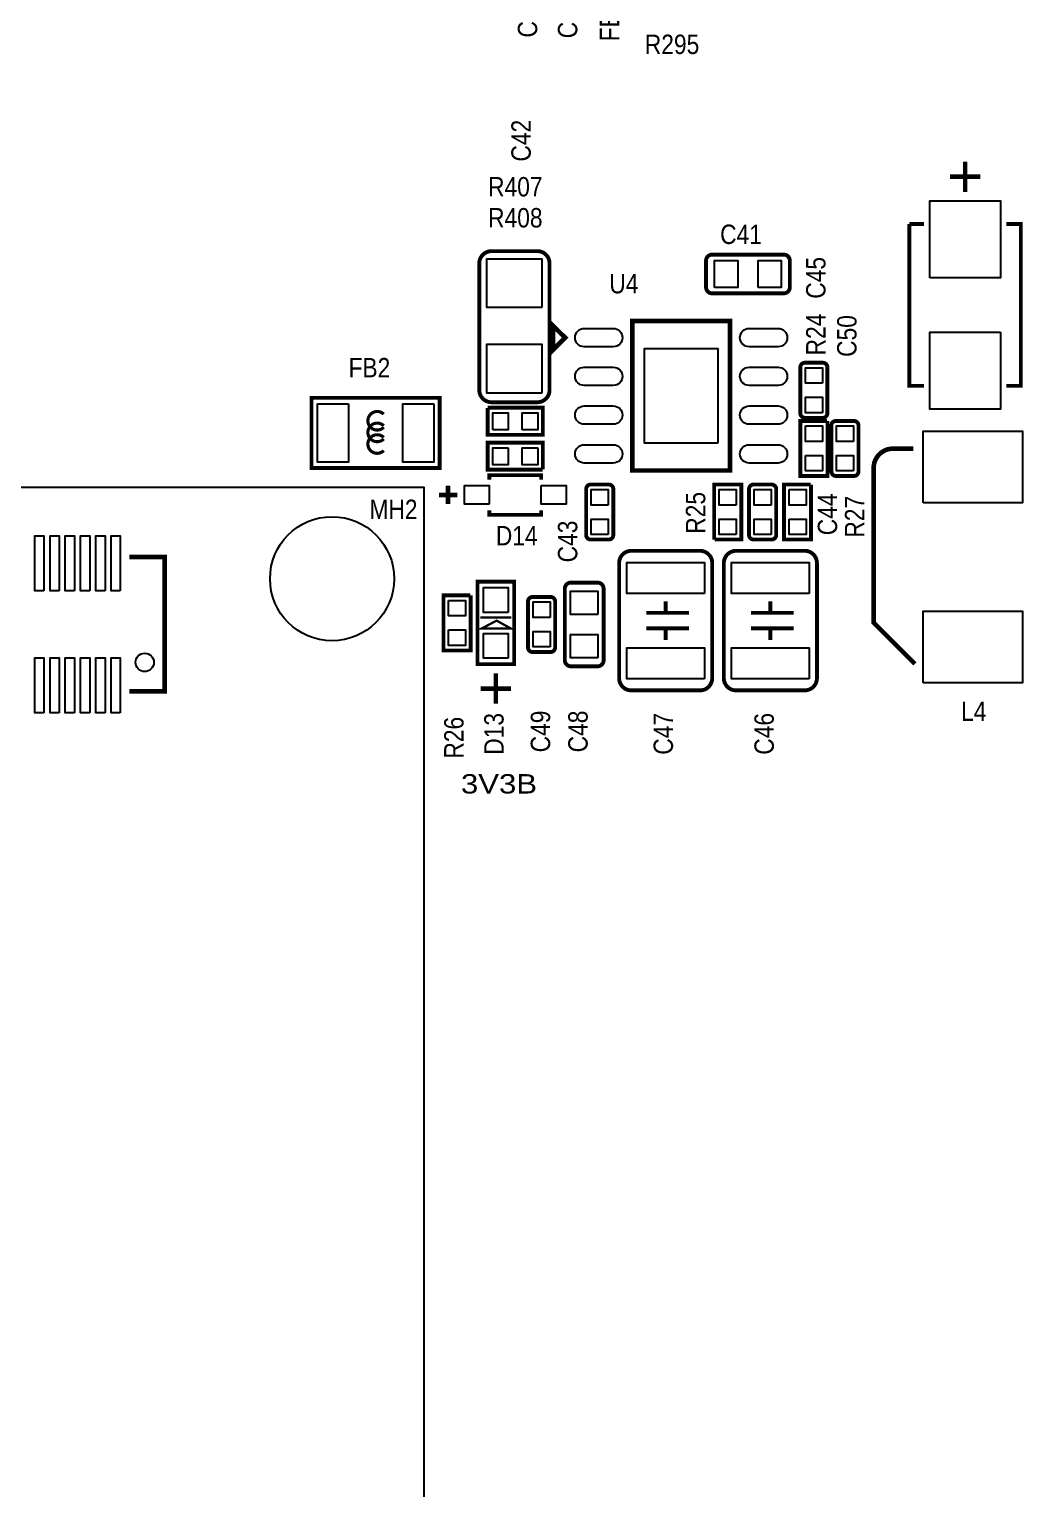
# Model space of a CAD drawing. Extents: x 0 to 228, y 0 to 175.
# Drawn here: x 144.61 to 177.15, y 81.24 to 129.05 of the extents above; entities that cross this region are included whole.
import ezdxf
from ezdxf.enums import TextEntityAlignment as Align

# ---------------------------------------------------------------- set-up
doc = ezdxf.new("R2010")
doc.units = 0
for name, color, linetype in [('BG_SILKSCREEN_TOP', 85, 'CONTINUOUS'), ('PG_SILKSCREEN_TOP', 253, 'CONTINUOUS'), ('PIN_TOP', 142, 'CONTINUOUS'), ('RD_SILKSCREEN_TOP', 142, 'CONTINUOUS')]:
    doc.layers.add(name, color=color, linetype=linetype)

msp = doc.modelspace()

# ---------------------------------------------------------------- linework, layer by layer
at = {"layer": 'BG_SILKSCREEN_TOP'}
msp.add_lwpolyline([(87.529924, 114.049048), (157.530038, 114.049048), (157.530038, 59.048904), (87.529924, 59.048904), (87.529924, 114.049048)], dxfattribs=at)
at = {"layer": 'PG_SILKSCREEN_TOP'}
for points, const_width in [([(175.26, 124.715016), (175.26, 123.715018)], 0.150114), ([(175.760126, 124.21489), (174.759874, 124.21489)], 0.150114), ([(173.43501, 122.664982), (173.43501, 117.365018), (173.90999, 117.365018)], 0.127), ([(173.90999, 122.664982), (173.43501, 122.664982)], 0.127), ([(176.61001, 117.365018), (177.08499, 117.365018), (177.08499, 122.664982), (176.61001, 122.664982)], 0.127), ([(164.361876, 114.593116), (164.361876, 119.49303), (167.562022, 119.49303), (167.562022, 114.593116), (164.361876, 114.593116)], 0.150114), ([(161.761932, 119.342916), (161.761932, 118.54307), (162.161982, 118.94312), (161.761932, 119.342916)], 0.150114), ([(158.056072, 114.723926), (158.056072, 116.974112), (153.855928, 116.974112), (153.855928, 114.673888), (158.056072, 114.673888), (158.056072, 114.723926)], 0.127), ([(159.625792, 116.648992), (161.429954, 116.648992), (161.429954, 115.761008), (159.625792, 115.761008), (159.625792, 116.637054)], 0.127), ([(170.752008, 116.216938), (170.752008, 114.414046), (169.863008, 114.414046), (169.863008, 116.216938), (170.739054, 116.216938)], 0.127), ([(161.430208, 114.618008), (159.626046, 114.618008), (159.626046, 115.505992), (161.430208, 115.505992), (161.430208, 114.629946)], 0.127), ([(159.678116, 114.292126), (159.678116, 114.441986), (161.377884, 114.441986), (161.377884, 114.292126)], 0.127), ([(158.027878, 113.792), (158.62808, 113.792)], 0.150114), ([(158.328106, 114.091974), (158.328106, 113.492026)], 0.150114), ([(167.041068, 112.332008), (167.041068, 114.1349), (167.930068, 114.1349), (167.930068, 112.332008), (167.054022, 112.332008)], 0.127), ([(170.216068, 114.1349), (170.216068, 112.332008), (169.327068, 112.332008), (169.327068, 114.1349), (170.203876, 114.1349)], 0.127), ([(159.678116, 113.291874), (159.678116, 113.142014), (161.377884, 113.142014), (161.377884, 113.291874)], 0.127), ([(147.895056, 111.756952), (149.044914, 111.756952), (149.044914, 107.35691), (147.895056, 107.35691)], 0.150114), ([(160.492948, 108.25099), (160.492948, 110.95101), (159.293052, 110.95101), (159.293052, 108.25099), (160.492948, 108.25099)], 0.127), ([(159.068008, 110.502954), (159.068008, 108.699046), (158.177992, 108.699046), (158.177992, 110.502954), (159.055054, 110.502954)], 0.127), ([(164.819076, 109.930946), (166.216076, 109.930946)], 0.127), ([(165.454076, 109.930946), (165.454076, 110.311946)], 0.127), ([(168.248076, 109.930946), (169.645076, 109.930946)], 0.127), ([(168.883076, 109.930946), (168.883076, 110.311946)], 0.127), ([(159.385, 109.779054), (160.401, 109.779054)], 0.075946), ([(159.436054, 109.422946), (159.917892, 109.676946), (160.376108, 109.422946), (159.436054, 109.422946)], 0.075946), ([(164.819076, 109.422946), (166.216076, 109.422946)], 0.127), ([(165.454076, 109.422946), (165.454076, 109.041946)], 0.127), ([(168.248076, 109.422946), (169.645076, 109.422946)], 0.127), ([(168.883076, 109.422946), (168.883076, 109.041946)], 0.127), ([(159.893, 106.951018), (159.893, 107.951016)], 0.150114), ([(160.393126, 107.45089), (159.392874, 107.45089)], 0.150114)]:
    msp.add_lwpolyline(points, dxfattribs=dict(at, const_width=const_width))
for points, const_width in [([(161.650934, 117.228874), (161.650934, 121.37898, 0.414396), (161.250884, 121.77903), (159.751014, 121.77903, 0.414347), (159.350964, 121.37898), (159.350964, 117.228874, 0.41403), (159.751014, 116.829078), (161.250884, 116.829078, 0.414078), (161.650934, 117.228874)], 0.127), ([(166.976044, 121.666), (169.319956, 121.666, -0.413978), (169.520108, 121.466102), (169.520108, 120.595898, -0.413478), (169.319956, 120.396), (166.976044, 120.396, -0.413604), (166.775892, 120.595898), (166.775892, 121.466102, -0.414105), (166.976044, 121.666)], 0.127), ([(169.861992, 116.469922), (169.861992, 117.018054), (169.861992, 117.423946), (169.861992, 117.973094, -0.415588), (170.013122, 118.122954), (170.600878, 118.122954, -0.414725), (170.750992, 117.973094), (170.750992, 116.469922, -0.415388), (170.600878, 116.320062), (170.013122, 116.320062, -0.416252), (169.861992, 116.469922)], 0.127), ([(156.221938, 116.007896, -0.414006), (155.7909, 116.007896, -0.995605), (156.221938, 116.438934)], 0.102108), ([(156.221938, 115.626896, -0.414006), (155.7909, 115.626896, -0.995605), (156.221938, 116.057934)], 0.102108), ([(170.879008, 114.563906), (170.879008, 115.113054), (170.879008, 115.518946), (170.879008, 116.067078, -0.415388), (171.029122, 116.216938), (171.616878, 116.216938, -0.416252), (171.768008, 116.067078), (171.768008, 114.563906, -0.415588), (171.616878, 114.414046), (171.029122, 114.414046, -0.414725), (170.879008, 114.563906)], 0.127), ([(156.221938, 115.245896, -0.414006), (155.7909, 115.245896, -0.995605), (156.221938, 115.676934)], 0.102108), ([(173.61408, 108.25988), (172.26407, 109.60989), (172.26407, 114.674904, -0.414359), (172.89907, 115.309904), (173.564042, 115.309904)], 0.150114), ([(162.850068, 112.482122), (162.850068, 113.03), (162.850068, 113.435892), (162.850068, 113.98504, -0.415091), (163.000944, 114.1349), (163.588954, 114.1349, -0.414725), (163.739068, 113.98504), (163.739068, 112.482122, -0.415886), (163.588954, 112.332008), (163.000944, 112.332008, -0.416251), (162.850068, 112.482122)], 0.127), ([(168.184068, 112.482122), (168.184068, 113.03), (168.184068, 113.435892), (168.184068, 113.98504, -0.415091), (168.334944, 114.1349), (168.922954, 114.1349, -0.414725), (169.073068, 113.98504), (169.073068, 112.482122, -0.415886), (168.922954, 112.332008), (168.334944, 112.332008, -0.416251), (168.184068, 112.482122)], 0.127), ([(163.930076, 110.184946), (163.930076, 111.562896, -0.414287), (164.330126, 111.962946), (166.578026, 111.962946, -0.414287), (166.978076, 111.562896), (166.978076, 107.790996, -0.414287), (166.578026, 107.390946), (164.330126, 107.390946, -0.414287), (163.930076, 107.790996), (163.930076, 110.311946)], 0.127), ([(167.359076, 110.184946), (167.359076, 111.562896, -0.414287), (167.759126, 111.962946), (170.007026, 111.962946, -0.414287), (170.407076, 111.562896), (170.407076, 107.790996, -0.414287), (170.007026, 107.390946), (167.759126, 107.390946, -0.414287), (167.359076, 107.790996), (167.359076, 110.311946)], 0.127), ([(162.152076, 108.379006), (162.152076, 110.721902, -0.414095), (162.351974, 110.922054), (163.221924, 110.922054, -0.414333), (163.422076, 110.721902), (163.422076, 108.379006, -0.414727), (163.221924, 108.179108), (162.351974, 108.179108, -0.414488), (162.152076, 108.379006)], 0.127), ([(160.945068, 108.799122), (160.945068, 109.347), (160.945068, 109.752892), (160.945068, 110.30204, -0.415091), (161.095944, 110.4519), (161.683954, 110.4519, -0.414725), (161.834068, 110.30204), (161.834068, 108.799122, -0.41655), (161.683954, 108.647992), (161.095944, 108.647992, -0.416908), (160.945068, 108.799122)], 0.127)]:
    msp.add_lwpolyline(points, format="xyb", dxfattribs=dict(at, const_width=const_width))
at = {"layer": 'PIN_TOP'}
for points in [[(174.104554, 120.907556), (174.104554, 123.422664), (176.415446, 123.422664), (176.415446, 120.907556)], [(161.402522, 119.929021), (159.59963, 119.929021), (159.59963, 121.528967), (161.402522, 121.528967)], [(167.056054, 120.5865), (167.056054, 121.4755), (167.818054, 121.4755), (167.818054, 120.5865)], [(168.477946, 120.5865), (168.477946, 121.4755), (169.239946, 121.4755), (169.239946, 120.5865)], [(176.415446, 119.122444), (176.415446, 116.607336), (174.104554, 116.607336), (174.104554, 119.122444)], [(161.402522, 117.128925), (159.59963, 117.128925), (159.59963, 118.728871), (161.402522, 118.728871)], [(167.162099, 115.492911), (164.762053, 115.492911), (164.762053, 118.592981), (167.162099, 118.592981)], [(170.586527, 117.450108), (170.027473, 117.450108), (170.027473, 117.958108), (170.586527, 117.958108)], [(155.063952, 116.7765), (155.063952, 114.8715), (154.047952, 114.8715), (154.047952, 116.7765)], [(157.864048, 116.7765), (157.864048, 114.8715), (156.848048, 114.8715), (156.848048, 116.7765)], [(170.586527, 116.483892), (170.027473, 116.483892), (170.027473, 116.991892), (170.586527, 116.991892)], [(159.790892, 115.925346), (159.790892, 116.4844), (160.298892, 116.4844), (160.298892, 115.925346)], [(160.757108, 115.925346), (160.757108, 116.4844), (161.265108, 116.4844), (161.265108, 115.925346)], [(170.027473, 116.053108), (170.586527, 116.053108), (170.586527, 115.545108), (170.027473, 115.545108)], [(171.602527, 115.545108), (171.043473, 115.545108), (171.043473, 116.053108), (171.602527, 116.053108)], [(173.888908, 113.534952), (173.888908, 115.88496), (177.138838, 115.88496), (177.138838, 113.534952)], [(160.298892, 115.341527), (160.298892, 114.782473), (159.790892, 114.782473), (159.790892, 115.341527)], [(161.265108, 115.341527), (161.265108, 114.782473), (160.757108, 114.782473), (160.757108, 115.341527)], [(170.027473, 115.086892), (170.586527, 115.086892), (170.586527, 114.578892), (170.027473, 114.578892)], [(171.602527, 114.578892), (171.043473, 114.578892), (171.043473, 115.086892), (171.602527, 115.086892)], [(159.678497, 113.486946), (158.865443, 113.486946), (158.865443, 114.097054), (159.678497, 114.097054)], [(161.377503, 114.097054), (162.190557, 114.097054), (162.190557, 113.486946), (161.377503, 113.486946)], [(163.574603, 113.462054), (163.015549, 113.462054), (163.015549, 113.970054), (163.574603, 113.970054)], [(167.765603, 113.462054), (167.206549, 113.462054), (167.206549, 113.970054), (167.765603, 113.970054)], [(168.908603, 113.462054), (168.349549, 113.462054), (168.349549, 113.970054), (168.908603, 113.970054)], [(169.492549, 113.970054), (170.051603, 113.970054), (170.051603, 113.462054), (169.492549, 113.462054)], [(163.574603, 112.495838), (163.015549, 112.495838), (163.015549, 113.003838), (163.574603, 113.003838)], [(167.765603, 112.495838), (167.206549, 112.495838), (167.206549, 113.003838), (167.765603, 113.003838)], [(168.908603, 112.495838), (168.349549, 112.495838), (168.349549, 113.003838), (168.908603, 113.003838)], [(169.492549, 113.003838), (170.051603, 113.003838), (170.051603, 112.495838), (169.492549, 112.495838)], [(145.094833, 110.657005), (144.794859, 110.657005), (144.794859, 112.457103), (145.094833, 112.457103)], [(145.594959, 110.657005), (145.294985, 110.657005), (145.294985, 112.457103), (145.594959, 112.457103)], [(146.094831, 110.657005), (145.794857, 110.657005), (145.794857, 112.457103), (146.094831, 112.457103)], [(146.594957, 110.657005), (146.294983, 110.657005), (146.294983, 112.457103), (146.594957, 112.457103)], [(147.094829, 110.657005), (146.794855, 110.657005), (146.794855, 112.457103), (147.094829, 112.457103)], [(147.594955, 110.657005), (147.294981, 110.657005), (147.294981, 112.457103), (147.594955, 112.457103)], [(166.724076, 110.565946), (164.184076, 110.565946), (164.184076, 111.581946), (166.724076, 111.581946)], [(170.153076, 110.565946), (167.613076, 110.565946), (167.613076, 111.581946), (170.153076, 111.581946)], [(160.299527, 109.944535), (159.486473, 109.944535), (159.486473, 110.757589), (160.299527, 110.757589)], [(163.231576, 109.879892), (162.342576, 109.879892), (162.342576, 110.641892), (163.231576, 110.641892)], [(158.343473, 110.338108), (158.902527, 110.338108), (158.902527, 109.830108), (158.343473, 109.830108)], [(161.669603, 109.779054), (161.110549, 109.779054), (161.110549, 110.287054), (161.669603, 110.287054)], [(173.888908, 107.63504), (173.888908, 109.985048), (177.138838, 109.985048), (177.138838, 107.63504)], [(158.343473, 109.371892), (158.902527, 109.371892), (158.902527, 108.863892), (158.343473, 108.863892)], [(160.299527, 108.444411), (159.486473, 108.444411), (159.486473, 109.257465), (160.299527, 109.257465)], [(161.669603, 108.812838), (161.110549, 108.812838), (161.110549, 109.320838), (161.669603, 109.320838)], [(163.231576, 108.458), (162.342576, 108.458), (162.342576, 109.22), (163.231576, 109.22)], [(166.724076, 107.771946), (164.184076, 107.771946), (164.184076, 108.787946), (166.724076, 108.787946)], [(170.153076, 107.771946), (167.613076, 107.771946), (167.613076, 108.787946), (170.153076, 108.787946)], [(145.094833, 106.657013), (144.794859, 106.657013), (144.794859, 108.457111), (145.094833, 108.457111)], [(145.594959, 106.657013), (145.294985, 106.657013), (145.294985, 108.457111), (145.594959, 108.457111)], [(146.094831, 106.657013), (145.794857, 106.657013), (145.794857, 108.457111), (146.094831, 108.457111)], [(146.594957, 106.657013), (146.294983, 106.657013), (146.294983, 108.457111), (146.594957, 108.457111)], [(147.094829, 106.657013), (146.794855, 106.657013), (146.794855, 108.457111), (147.094829, 108.457111)], [(147.594955, 106.657013), (147.294981, 106.657013), (147.294981, 108.457111), (147.594955, 108.457111)]]:
    msp.add_lwpolyline(points, close=True, dxfattribs=at)
for points in [[(163.737036, 118.647972), (162.787076, 118.647972, -1), (162.787076, 119.24792), (163.737036, 119.24792, -1)], [(169.137076, 118.647972), (168.187116, 118.647972, -1), (168.187116, 119.24792), (169.137076, 119.24792, -1)], [(163.737036, 117.377972), (162.787076, 117.377972, -1), (162.787076, 117.97792), (163.737036, 117.97792, -1)], [(169.137076, 117.377972), (168.187116, 117.377972, -1), (168.187116, 117.97792), (169.137076, 117.97792, -1)], [(163.737036, 116.107972), (162.787076, 116.107972, -1), (162.787076, 116.70792), (163.737036, 116.70792, -1)], [(169.137076, 116.107972), (168.187116, 116.107972, -1), (168.187116, 116.70792), (169.137076, 116.70792, -1)], [(163.737036, 114.837972), (162.787076, 114.837972, -1), (162.787076, 115.43792), (163.737036, 115.43792, -1)], [(169.137076, 114.837972), (168.187116, 114.837972, -1), (168.187116, 115.43792), (169.137076, 115.43792, -1)]]:
    msp.add_lwpolyline(points, format="xyb", close=True, dxfattribs=at)
for centre, radius in [((154.530044, 111.049054), 2.032), ((148.394928, 108.307124), 0.299974)]:
    msp.add_circle(centre, radius, dxfattribs=at)

# ---------------------------------------------------------------- texts
at = {"layer": 'BG_SILKSCREEN_TOP', "width": 1.2}
msp.add_text('3V3B', height=0.635, dxfattribs=at).set_placement((158.75, 104.013))
at = {"layer": 'RD_SILKSCREEN_TOP', "width": 0.8784}
for s, p in [('C230', (161.24809, 129.667)), ('C231', (162.56, 129.6416)), ('C45', (170.688, 120.904)), ('C50', (171.704, 118.999)), ('C44', (171.069, 113.157)), ('C43', (162.56, 112.268)), ('C49', (161.671, 106.045)), ('C48', (162.89909, 106.045))]:
    msp.add_text(s, height=0.635, rotation=90, dxfattribs=at).set_placement(p, align=Align.CENTER)
for s, p in [('FB20', (163.9316, 128.651)), ('C42', (161.036, 124.714)), ('R24', (170.688, 118.364)), ('R25', (166.751, 112.522)), ('R27', (171.958, 112.395)), ('D13', (160.147, 105.283)), ('C46', (168.99509, 105.284016)), ('R26', (158.83509, 105.157016)), ('C47', (165.69309, 105.284016))]:
    msp.add_text(s, height=0.635, rotation=90, dxfattribs=at).set_placement(p)
for s, p in [('R295', (164.771324, 128.23571)), ('R407', (159.639, 123.571)), ('R408', (159.639, 122.555)), ('FB2', (155.068016, 117.64391)), ('MH2', (155.7528, 113.0046)), ('D14', (159.893, 112.141))]:
    msp.add_text(s, height=0.635, dxfattribs=at).set_placement(p)
for s, p in [('C41', (167.920924, 122.012964)), ('U4', (164.084, 120.396)), ('L4', (175.540924, 106.391964))]:
    msp.add_text(s, height=0.635, dxfattribs=at).set_placement(p, align=Align.CENTER)

doc.saveas('drawing.dxf')
